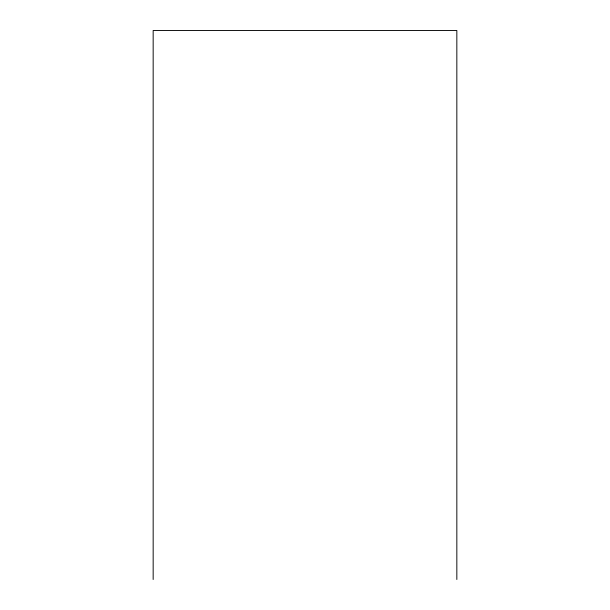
<?xml version="1.0" encoding="UTF-8"?>
<svg xmlns="http://www.w3.org/2000/svg" width="610" height="610" viewBox="0 0 610 610"><rect width="100%" height="100%" fill="white"/><g stroke="black" fill="none" stroke-linecap="round" stroke-linejoin="round"><path stroke-width="0.91" d="M456.837 579.5L456.837 30.5L153.163 30.5L153.163 579.5"/></g></svg>
